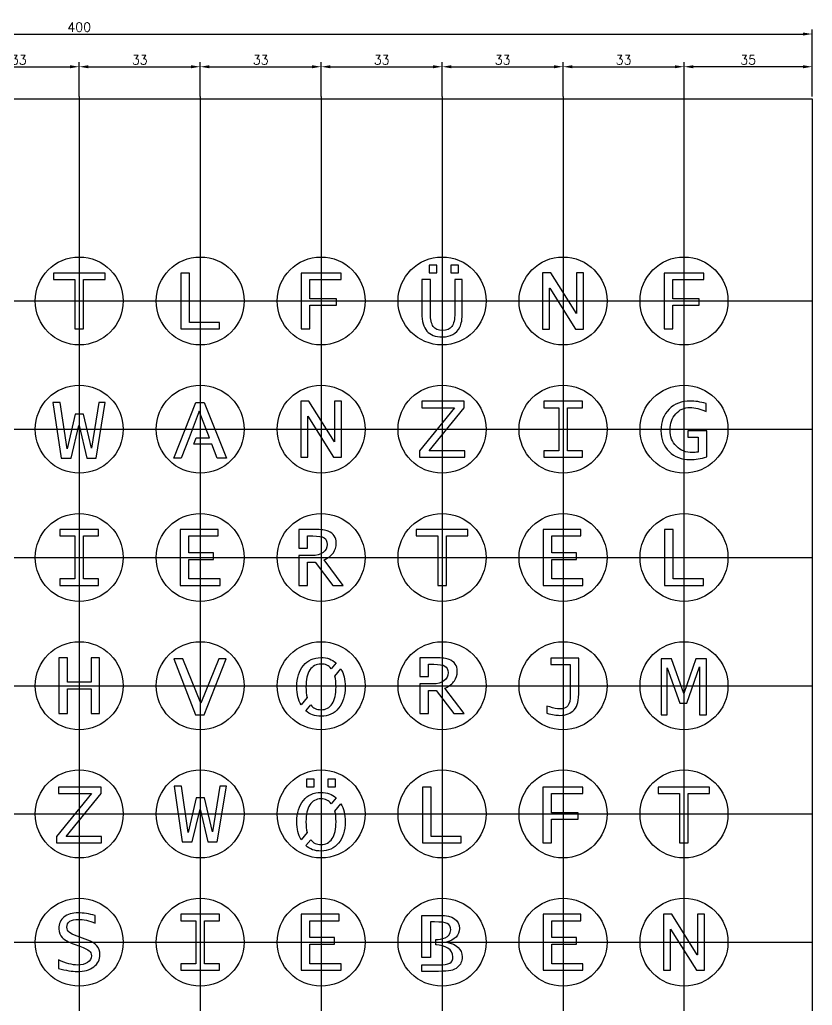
# Model space of a CAD drawing. Header units: millimetres. Extents: x 34 to 4705, y 266 to 817.
# Drawn here: x 914.1 to 1130.3, y 518.7 to 787.7 of the extents above; entities that cross this region are included whole.
import ezdxf

# ---------------------------------------------------------------- set-up
doc = ezdxf.new("R2010")
doc.units = ezdxf.units.MM
doc.layers.get('0').update_dxf_attribs({"lineweight": 25, "true_color": 0xffffff})
doc.layers.get('Defpoints').update_dxf_attribs({"true_color": 0xffffff})
doc.layers.add('Ebene 1', color=7, linetype='Continuous', true_color=0xffffff)
doc.styles.get("Standard").update_dxf_attribs({"font": 'txt_____.ttf'})
doc.dimstyles.get("Standard").update_dxf_attribs({"dimtxt": 2.5, "dimasz": 2.5, "dimexe": 1.25, "dimexo": 0.625, "dimtad": 1, "dimtxsty": 'Standard', "dimcen": 2.5, "dimadec": 0, "dimazin": 0, "dimtfac": 1, "dimtmove": 0, "dimatfit": 3, "dimfxl": 1, "dimarcsym": 0})

# ---------------------------------------------------------------- blocks, each defined once
blk = doc.blocks.new('T')
at = {"layer": 'Ebene 1'}
blk.add_open_spline([(-1.22, -7.91), (-1.22, -7.91), (-1.22, 5.58), (-1.22, 5.58), (-1.22, 5.58), (-1.22, 5.58), (-7.07, 5.58), (-7.07, 5.58), (-7.07, 5.58), (-7.07, 5.58), (-7.07, 7.34), (-7.07, 7.34), (-7.07, 7.34), (-7.07, 7.34), (7, 7.34), (7, 7.34), (7, 7.34), (7, 7.34), (7, 5.58), (7, 5.58), (7, 5.58), (7, 5.58), (1.14, 5.58), (1.14, 5.58), (1.14, 5.58), (1.14, 5.58), (1.14, -7.91), (1.14, -7.91), (1.14, -7.91), (1.14, -7.91), (-1.22, -7.91), (-1.22, -7.91)], degree=3, knots=[0, 0, 0, 0, 0.125, 0.125, 0.125, 0.125, 0.25, 0.25, 0.25, 0.25, 0.375, 0.375, 0.375, 0.375, 0.5, 0.5, 0.5, 0.5, 0.625, 0.625, 0.625, 0.625, 0.75, 0.75, 0.75, 0.75, 0.875, 0.875, 0.875, 0.875, 1, 1, 1, 1], dxfattribs=at)
blk = doc.blocks.new('L')
at = {"layer": 'Ebene 1'}
blk.add_open_spline([(-5.32, -7.91), (-5.32, -7.91), (-5.32, 7.34), (-5.32, 7.34), (-5.32, 7.34), (-5.32, 7.34), (-2.98, 7.34), (-2.98, 7.34), (-2.98, 7.34), (-2.98, 7.34), (-2.98, -6.15), (-2.98, -6.15), (-2.98, -6.15), (-2.98, -6.15), (5.24, -6.15), (5.24, -6.15), (5.24, -6.15), (5.24, -6.15), (5.24, -7.91), (5.24, -7.91), (5.24, -7.91), (5.24, -7.91), (-5.32, -7.91), (-5.32, -7.91)], degree=3, knots=[0, 0, 0, 0, 0.166667, 0.166667, 0.166667, 0.166667, 0.333333, 0.333333, 0.333333, 0.333333, 0.5, 0.5, 0.5, 0.5, 0.666667, 0.666667, 0.666667, 0.666667, 0.833333, 0.833333, 0.833333, 0.833333, 1, 1, 1, 1], dxfattribs=at)
blk = doc.blocks.new('F')
at = {"layer": 'Ebene 1'}
blk.add_open_spline([(-5.47, -7.91), (-5.47, -7.91), (-5.47, 7.34), (-5.47, 7.34), (-5.47, 7.34), (-5.47, 7.34), (5.39, 7.34), (5.39, 7.34), (5.39, 7.34), (5.39, 7.34), (5.39, 5.58), (5.39, 5.58), (5.39, 5.58), (5.39, 5.58), (-3.13, 5.58), (-3.13, 5.58), (-3.13, 5.58), (-3.13, 5.58), (-3.13, 0.33), (-3.13, 0.33), (-3.13, 0.33), (-3.13, 0.33), (4.14, 0.33), (4.14, 0.33), (4.14, 0.33), (4.14, 0.33), (4.14, -1.43), (4.14, -1.43), (4.14, -1.43), (4.14, -1.43), (-3.13, -1.43), (-3.13, -1.43), (-3.13, -1.43), (-3.13, -1.43), (-3.13, -7.91), (-3.13, -7.91), (-3.13, -7.91), (-3.13, -7.91), (-5.47, -7.91), (-5.47, -7.91)], degree=3, knots=[0, 0, 0, 0, 0.1, 0.1, 0.1, 0.1, 0.2, 0.2, 0.2, 0.2, 0.3, 0.3, 0.3, 0.3, 0.4, 0.4, 0.4, 0.4, 0.5, 0.5, 0.5, 0.5, 0.6, 0.6, 0.6, 0.6, 0.7, 0.7, 0.7, 0.7, 0.8, 0.8, 0.8, 0.8, 0.9, 0.9, 0.9, 0.9, 1, 1, 1, 1], dxfattribs=at)
blk = doc.blocks.new('Ü')
at = {"layer": 'Ebene 1'}
for points, knots in [([(-3.54, 7.28), (-3.54, 7.28), (-3.54, 9.34), (-3.54, 9.34), (-3.54, 9.34), (-3.54, 9.34), (-1.48, 9.34), (-1.48, 9.34), (-1.48, 9.34), (-1.48, 9.34), (-1.48, 7.28), (-1.48, 7.28), (-1.48, 7.28), (-1.48, 7.28), (-3.54, 7.28), (-3.54, 7.28)], [0, 0, 0, 0, 0.25, 0.25, 0.25, 0.25, 0.5, 0.5, 0.5, 0.5, 0.75, 0.75, 0.75, 0.75, 1, 1, 1, 1]), ([(2.32, 7.28), (2.32, 7.28), (2.32, 9.34), (2.32, 9.34), (2.32, 9.34), (2.32, 9.34), (4.38, 9.34), (4.38, 9.34), (4.38, 9.34), (4.38, 9.34), (4.38, 7.28), (4.38, 7.28), (4.38, 7.28), (4.38, 7.28), (2.32, 7.28), (2.32, 7.28)], [0, 0, 0, 0, 0.25, 0.25, 0.25, 0.25, 0.5, 0.5, 0.5, 0.5, 0.75, 0.75, 0.75, 0.75, 1, 1, 1, 1]), ([(-5.57, 5.38), (-5.57, 5.38), (-3.23, 5.38), (-3.23, 5.38), (-3.23, 5.38), (-3.23, 5.38), (-3.23, -3.88), (-3.23, -3.88), (-3.23, -3.88), (-3.23, -5.49), (-2.97, -6.66), (-2.46, -7.39), (-2.46, -7.39), (-1.95, -8.11), (-1.12, -8.48), (0.02, -8.48), (0.02, -8.48), (1.22, -8.48), (2.09, -8.11), (2.62, -7.39), (2.62, -7.39), (3.15, -6.66), (3.41, -5.47), (3.41, -3.82), (3.41, -3.82), (3.41, -3.82), (3.41, 5.38), (3.41, 5.38), (3.41, 5.38), (3.41, 5.38), (5.46, 5.38), (5.46, 5.38), (5.46, 5.38), (5.46, 5.38), (5.46, -3.47), (5.46, -3.47), (5.46, -3.47), (5.46, -5.38), (5.23, -6.76), (4.78, -7.59), (4.78, -7.59), (3.82, -9.35), (2.24, -10.24), (0.04, -10.24), (0.04, -10.24), (-1.87, -10.24), (-3.28, -9.71), (-4.2, -8.67), (-4.2, -8.67), (-5.11, -7.62), (-5.57, -6.01), (-5.57, -3.84), (-5.57, -3.84), (-5.57, -3.84), (-5.57, 5.38), (-5.57, 5.38)], [0, 0, 0, 0, 0.071429, 0.071429, 0.071429, 0.071429, 0.142857, 0.142857, 0.142857, 0.142857, 0.214286, 0.214286, 0.214286, 0.214286, 0.285714, 0.285714, 0.285714, 0.285714, 0.357143, 0.357143, 0.357143, 0.357143, 0.428571, 0.428571, 0.428571, 0.428571, 0.5, 0.5, 0.5, 0.5, 0.571429, 0.571429, 0.571429, 0.571429, 0.642857, 0.642857, 0.642857, 0.642857, 0.714286, 0.714286, 0.714286, 0.714286, 0.785714, 0.785714, 0.785714, 0.785714, 0.857143, 0.857143, 0.857143, 0.857143, 0.928571, 0.928571, 0.928571, 0.928571, 1, 1, 1, 1])]:
    blk.add_open_spline(points, degree=3, knots=knots, dxfattribs=at)
blk = doc.blocks.new('N')
at = {"layer": 'Ebene 1'}
blk.add_open_spline([(-5.61, -7.93), (-5.61, -7.93), (-5.61, 7.37), (-5.61, 7.37), (-5.61, 7.37), (-5.61, 7.37), (-3.4, 7.37), (-3.4, 7.37), (-3.4, 7.37), (-3.4, 7.37), (3.59, -3.73), (3.59, -3.73), (3.59, -3.73), (3.59, -3.73), (3.62, -3.73), (3.62, -3.73), (3.62, -3.73), (3.62, -3.73), (3.62, 7.37), (3.62, 7.37), (3.62, 7.37), (3.62, 7.37), (5.53, 7.37), (5.53, 7.37), (5.53, 7.37), (5.53, 7.37), (5.53, -7.93), (5.53, -7.93), (5.53, -7.93), (5.53, -7.93), (3.37, -7.93), (3.37, -7.93), (3.37, -7.93), (3.37, -7.93), (-3.68, 3.24), (-3.68, 3.24), (-3.68, 3.24), (-3.68, 3.24), (-3.71, 3.24), (-3.71, 3.24), (-3.71, 3.24), (-3.71, 3.24), (-3.71, -7.93), (-3.71, -7.93), (-3.71, -7.93), (-3.71, -7.93), (-5.61, -7.93), (-5.61, -7.93)], degree=3, knots=[0, 0, 0, 0, 0.083333, 0.083333, 0.083333, 0.083333, 0.166667, 0.166667, 0.166667, 0.166667, 0.25, 0.25, 0.25, 0.25, 0.333333, 0.333333, 0.333333, 0.333333, 0.416667, 0.416667, 0.416667, 0.416667, 0.5, 0.5, 0.5, 0.5, 0.583333, 0.583333, 0.583333, 0.583333, 0.666667, 0.666667, 0.666667, 0.666667, 0.75, 0.75, 0.75, 0.75, 0.833333, 0.833333, 0.833333, 0.833333, 0.916667, 0.916667, 0.916667, 0.916667, 1, 1, 1, 1], dxfattribs=at)
blk = doc.blocks.new('W')
at = {"layer": 'Ebene 1'}
blk.add_open_spline([(-4.9, -7.92), (-4.9, -7.92), (-7.17, 7.33), (-7.17, 7.33), (-7.17, 7.33), (-7.17, 7.33), (-5.17, 7.33), (-5.17, 7.33), (-5.17, 7.33), (-5.17, 7.33), (-3.32, -5.34), (-3.32, -5.34), (-3.32, -5.34), (-3.32, -5.34), (-3.28, -5.34), (-3.28, -5.34), (-3.28, -5.34), (-3.28, -5.34), (-1.08, 4.11), (-1.08, 4.11), (-1.08, 4.11), (-1.08, 4.11), (1.17, 4.11), (1.17, 4.11), (1.17, 4.11), (1.17, 4.11), (3.34, -5.2), (3.34, -5.2), (3.34, -5.2), (3.34, -5.2), (3.37, -5.2), (3.37, -5.2), (3.37, -5.2), (3.37, -5.2), (5.32, 7.33), (5.32, 7.33), (5.32, 7.33), (5.32, 7.33), (7.11, 7.33), (7.11, 7.33), (7.11, 7.33), (7.11, 7.33), (4.6, -7.92), (4.6, -7.92), (4.6, -7.92), (4.6, -7.92), (2.05, -7.92), (2.05, -7.92), (2.05, -7.92), (2.05, -7.92), (-0.05, 1.03), (-0.05, 1.03), (-0.05, 1.03), (-0.05, 1.03), (-0.07, 1.03), (-0.07, 1.03), (-0.07, 1.03), (-0.07, 1.03), (-2.19, -7.92), (-2.19, -7.92), (-2.19, -7.92), (-2.19, -7.92), (-4.9, -7.92), (-4.9, -7.92)], degree=3, knots=[0, 0, 0, 0, 0.0625, 0.0625, 0.0625, 0.0625, 0.125, 0.125, 0.125, 0.125, 0.1875, 0.1875, 0.1875, 0.1875, 0.25, 0.25, 0.25, 0.25, 0.3125, 0.3125, 0.3125, 0.3125, 0.375, 0.375, 0.375, 0.375, 0.4375, 0.4375, 0.4375, 0.4375, 0.5, 0.5, 0.5, 0.5, 0.5625, 0.5625, 0.5625, 0.5625, 0.625, 0.625, 0.625, 0.625, 0.6875, 0.6875, 0.6875, 0.6875, 0.75, 0.75, 0.75, 0.75, 0.8125, 0.8125, 0.8125, 0.8125, 0.875, 0.875, 0.875, 0.875, 0.9375, 0.9375, 0.9375, 0.9375, 1, 1, 1, 1], dxfattribs=at)
blk = doc.blocks.new('A')
at = {"layer": 'Ebene 1'}
blk.add_open_spline([(-1.07, -2.34), (-1.07, -2.34), (-1.74, -4.11), (-1.74, -4.11), (-1.74, -4.11), (-1.74, -4.11), (0.4, -4.11), (0.4, -4.11), (0.4, -4.11), (0.4, -4.11), (3.22, -4.11), (3.22, -4.11), (3.22, -4.11), (3.22, -4.11), (4.66, -7.92), (4.66, -7.92), (4.66, -7.92), (4.66, -7.92), (7.14, -7.92), (7.14, -7.92), (7.14, -7.92), (7.14, -7.92), (1.13, 7.33), (1.13, 7.33), (1.13, 7.33), (1.13, 7.33), (-1.21, 7.33), (-1.21, 7.33), (-1.21, 7.33), (-1.21, 7.33), (-7.23, -7.92), (-7.23, -7.92), (-7.23, -7.92), (-7.23, -7.92), (-5.2, -7.92), (-5.2, -7.92), (-5.2, -7.92), (-5.2, -7.92), (-3.04, -2.34), (-3.04, -2.34), (-3.04, -2.34), (-3.04, -2.34), (-0.27, 4.94), (-0.27, 4.94), (-0.27, 4.94), (-0.27, 4.94), (2.52, -2.34), (2.52, -2.34), (2.52, -2.34), (2.52, -2.34), (0.39, -2.34), (0.39, -2.34), (0.39, -2.34), (0.39, -2.34), (-1.07, -2.34), (-1.07, -2.34)], degree=3, knots=[0, 0, 0, 0, 0.071429, 0.071429, 0.071429, 0.071429, 0.142857, 0.142857, 0.142857, 0.142857, 0.214286, 0.214286, 0.214286, 0.214286, 0.285714, 0.285714, 0.285714, 0.285714, 0.357143, 0.357143, 0.357143, 0.357143, 0.428571, 0.428571, 0.428571, 0.428571, 0.5, 0.5, 0.5, 0.5, 0.571429, 0.571429, 0.571429, 0.571429, 0.642857, 0.642857, 0.642857, 0.642857, 0.714286, 0.714286, 0.714286, 0.714286, 0.785714, 0.785714, 0.785714, 0.785714, 0.857143, 0.857143, 0.857143, 0.857143, 0.928571, 0.928571, 0.928571, 0.928571, 1, 1, 1, 1], dxfattribs=at)
blk = doc.blocks.new('E')
at = {"layer": 'Ebene 1'}
blk.add_open_spline([(-5.47, -7.91), (-5.47, -7.91), (-5.47, 7.34), (-5.47, 7.34), (-5.47, 7.34), (-5.47, 7.34), (4.84, 7.34), (4.84, 7.34), (4.84, 7.34), (4.84, 7.34), (4.84, 5.58), (4.84, 5.58), (4.84, 5.58), (4.84, 5.58), (-3.13, 5.58), (-3.13, 5.58), (-3.13, 5.58), (-3.13, 5.58), (-3.13, 0.96), (-3.13, 0.96), (-3.13, 0.96), (-3.13, 0.96), (3.63, 0.96), (3.63, 0.96), (3.63, 0.96), (3.63, 0.96), (3.63, -0.8), (3.63, -0.8), (3.63, -0.8), (3.63, -0.8), (-3.13, -0.8), (-3.13, -0.8), (-3.13, -0.8), (-3.13, -0.8), (-3.13, -6.15), (-3.13, -6.15), (-3.13, -6.15), (-3.13, -6.15), (5.39, -6.15), (5.39, -6.15), (5.39, -6.15), (5.39, -6.15), (5.39, -7.91), (5.39, -7.91), (5.39, -7.91), (5.39, -7.91), (-5.47, -7.91), (-5.47, -7.91)], degree=3, knots=[0, 0, 0, 0, 0.083333, 0.083333, 0.083333, 0.083333, 0.166667, 0.166667, 0.166667, 0.166667, 0.25, 0.25, 0.25, 0.25, 0.333333, 0.333333, 0.333333, 0.333333, 0.416667, 0.416667, 0.416667, 0.416667, 0.5, 0.5, 0.5, 0.5, 0.583333, 0.583333, 0.583333, 0.583333, 0.666667, 0.666667, 0.666667, 0.666667, 0.75, 0.75, 0.75, 0.75, 0.833333, 0.833333, 0.833333, 0.833333, 0.916667, 0.916667, 0.916667, 0.916667, 1, 1, 1, 1], dxfattribs=at)
blk = doc.blocks.new('R')
at = {"layer": 'Ebene 1'}
blk.add_open_spline([(-3.75, 5.56), (-3.75, 5.56), (-3.75, 2.21), (-3.75, 2.21), (-3.75, 2.21), (-3.75, 2.21), (-6.09, 2.21), (-6.09, 2.21), (-6.09, 2.21), (-6.09, 2.21), (-6.1, 7.32), (-6.1, 7.32), (-6.1, 7.32), (-6.1, 7.32), (-1.83, 7.32), (-1.83, 7.32), (-1.83, 7.32), (-0.05, 7.32), (1.18, 7.18), (1.87, 6.88), (1.87, 6.88), (3.34, 6.27), (4.08, 5.19), (4.08, 3.65), (4.08, 3.65), (4.08, 2.59), (3.82, 1.7), (3.31, 0.99), (3.31, 0.99), (2.8, 0.28), (1.95, -0.38), (0.75, -0.99), (0.75, -0.99), (0.75, -0.99), (6.01, -7.93), (6.01, -7.93), (6.01, -7.93), (6.01, -7.93), (3.17, -7.93), (3.17, -7.93), (3.17, -7.93), (3.17, -7.93), (-1.64, -1.58), (-1.64, -1.58), (-1.64, -1.58), (-1.64, -1.58), (-3.75, -1.58), (-3.75, -1.58), (-3.75, -1.58), (-3.75, -1.58), (-3.75, -7.93), (-3.75, -7.93), (-3.75, -7.93), (-3.75, -7.93), (-6.1, -7.93), (-6.1, -7.93), (-6.1, -7.93), (-6.1, -7.93), (-6.1, 0.21), (-6.1, 0.21), (-6.1, 0.21), (-6.1, 0.21), (-2.52, 0.19), (-2.52, 0.19), (-2.52, 0.19), (-1.26, 0.18), (-0.26, 0.47), (0.48, 1.02), (0.48, 1.02), (1.21, 1.58), (1.58, 2.32), (1.58, 3.27), (1.58, 3.27), (1.58, 4.14), (1.31, 4.75), (0.75, 5.07), (0.75, 5.07), (0.2, 5.4), (-0.83, 5.56), (-2.31, 5.56), (-2.31, 5.56), (-2.31, 5.56), (-3.75, 5.56), (-3.75, 5.56)], degree=3, knots=[0, 0, 0, 0, 0.047619, 0.047619, 0.047619, 0.047619, 0.095238, 0.095238, 0.095238, 0.095238, 0.142857, 0.142857, 0.142857, 0.142857, 0.190476, 0.190476, 0.190476, 0.190476, 0.238095, 0.238095, 0.238095, 0.238095, 0.285714, 0.285714, 0.285714, 0.285714, 0.333333, 0.333333, 0.333333, 0.333333, 0.380952, 0.380952, 0.380952, 0.380952, 0.428571, 0.428571, 0.428571, 0.428571, 0.47619, 0.47619, 0.47619, 0.47619, 0.52381, 0.52381, 0.52381, 0.52381, 0.571429, 0.571429, 0.571429, 0.571429, 0.619048, 0.619048, 0.619048, 0.619048, 0.666667, 0.666667, 0.666667, 0.666667, 0.714286, 0.714286, 0.714286, 0.714286, 0.761905, 0.761905, 0.761905, 0.761905, 0.809524, 0.809524, 0.809524, 0.809524, 0.857143, 0.857143, 0.857143, 0.857143, 0.904762, 0.904762, 0.904762, 0.904762, 0.952381, 0.952381, 0.952381, 0.952381, 1, 1, 1, 1], dxfattribs=at)
blk = doc.blocks.new('H')
at = {"layer": 'Ebene 1'}
blk.add_open_spline([(-5.61, -7.92), (-5.61, -7.92), (-5.61, 7.33), (-5.61, 7.33), (-5.61, 7.33), (-5.61, 7.33), (-3.27, 7.33), (-3.27, 7.33), (-3.27, 7.33), (-3.27, 7.33), (-3.27, 0.67), (-3.27, 0.67), (-3.27, 0.67), (-3.27, 0.67), (3.18, 0.67), (3.18, 0.67), (3.18, 0.67), (3.18, 0.67), (3.18, 7.33), (3.18, 7.33), (3.18, 7.33), (3.18, 7.33), (5.53, 7.33), (5.53, 7.33), (5.53, 7.33), (5.53, 7.33), (5.53, -7.92), (5.53, -7.92), (5.53, -7.92), (5.53, -7.92), (3.18, -7.92), (3.18, -7.92), (3.18, -7.92), (3.18, -7.92), (3.18, -1.1), (3.18, -1.1), (3.18, -1.1), (3.18, -1.1), (-3.27, -1.1), (-3.27, -1.1), (-3.27, -1.1), (-3.27, -1.1), (-3.27, -7.92), (-3.27, -7.92), (-3.27, -7.92), (-3.27, -7.92), (-5.61, -7.92), (-5.61, -7.92)], degree=3, knots=[0, 0, 0, 0, 0.083333, 0.083333, 0.083333, 0.083333, 0.166667, 0.166667, 0.166667, 0.166667, 0.25, 0.25, 0.25, 0.25, 0.333333, 0.333333, 0.333333, 0.333333, 0.416667, 0.416667, 0.416667, 0.416667, 0.5, 0.5, 0.5, 0.5, 0.583333, 0.583333, 0.583333, 0.583333, 0.666667, 0.666667, 0.666667, 0.666667, 0.75, 0.75, 0.75, 0.75, 0.833333, 0.833333, 0.833333, 0.833333, 0.916667, 0.916667, 0.916667, 0.916667, 1, 1, 1, 1], dxfattribs=at)
blk = doc.blocks.new('Z')
at = {"layer": 'Ebene 1'}
blk.add_open_spline([(-6.2, -7.92), (-6.2, -7.92), (-6.2, -6.16), (-6.2, -6.16), (-6.2, -6.16), (-6.2, -6.16), (3.37, 5.57), (3.37, 5.57), (3.37, 5.57), (3.37, 5.57), (-5.61, 5.57), (-5.61, 5.57), (-5.61, 5.57), (-5.61, 5.57), (-5.61, 7.33), (-5.61, 7.33), (-5.61, 7.33), (-5.61, 7.33), (6.02, 7.33), (6.02, 7.33), (6.02, 7.33), (6.02, 7.33), (6.02, 5.57), (6.02, 5.57), (6.02, 5.57), (6.02, 5.57), (-3.54, -6.16), (-3.54, -6.16), (-3.54, -6.16), (-3.54, -6.16), (6.12, -6.16), (6.12, -6.16), (6.12, -6.16), (6.12, -6.16), (6.12, -7.92), (6.12, -7.92), (6.12, -7.92), (6.12, -7.92), (-6.2, -7.92), (-6.2, -7.92)], degree=3, knots=[0, 0, 0, 0, 0.1, 0.1, 0.1, 0.1, 0.2, 0.2, 0.2, 0.2, 0.3, 0.3, 0.3, 0.3, 0.4, 0.4, 0.4, 0.4, 0.5, 0.5, 0.5, 0.5, 0.6, 0.6, 0.6, 0.6, 0.7, 0.7, 0.7, 0.7, 0.8, 0.8, 0.8, 0.8, 0.9, 0.9, 0.9, 0.9, 1, 1, 1, 1], dxfattribs=at)
blk = doc.blocks.new('S')
at = {"layer": 'Ebene 1'}
blk.add_open_spline([(4.35, 6.98), (4.35, 6.98), (4.35, 4.95), (4.35, 4.95), (4.35, 4.95), (2.63, 5.62), (1.1, 5.95), (-0.24, 5.95), (-0.24, 5.95), (-2.35, 5.95), (-3.41, 5.24), (-3.41, 3.81), (-3.41, 3.81), (-3.41, 3.23), (-3.21, 2.77), (-2.82, 2.42), (-2.82, 2.42), (-2.42, 2.06), (-1.69, 1.7), (-0.62, 1.33), (-0.62, 1.33), (-0.62, 1.33), (0.88, 0.81), (0.88, 0.81), (0.88, 0.81), (0.88, 0.81), (2.3, 0.31), (2.3, 0.31), (2.3, 0.31), (4.52, -0.46), (5.62, -1.77), (5.62, -3.63), (5.62, -3.63), (5.62, -5.04), (5.06, -6.17), (3.93, -7.01), (3.93, -7.01), (2.8, -7.86), (1.29, -8.28), (-0.6, -8.28), (-0.6, -8.28), (-1.92, -8.28), (-3.62, -8), (-5.7, -7.43), (-5.7, -7.43), (-5.7, -7.43), (-5.7, -5.11), (-5.7, -5.11), (-5.7, -5.11), (-3.63, -6.05), (-1.9, -6.52), (-0.54, -6.52), (-0.54, -6.52), (0.62, -6.52), (1.55, -6.29), (2.24, -5.84), (2.24, -5.84), (2.93, -5.38), (3.27, -4.77), (3.27, -4), (3.27, -4), (3.27, -3.41), (3.07, -2.95), (2.66, -2.61), (2.66, -2.61), (2.25, -2.27), (1.41, -1.86), (0.13, -1.39), (0.13, -1.39), (0.13, -1.39), (-1.44, -0.83), (-1.44, -0.83), (-1.44, -0.83), (-3, -0.25), (-4.08, 0.35), (-4.69, 0.96), (-4.69, 0.96), (-5.29, 1.57), (-5.6, 2.38), (-5.6, 3.39), (-5.6, 3.39), (-5.6, 4.77), (-5.13, 5.83), (-4.2, 6.58), (-4.2, 6.58), (-3.27, 7.33), (-1.96, 7.71), (-0.27, 7.71), (-0.27, 7.71), (1.1, 7.71), (2.64, 7.47), (4.35, 6.98)], degree=3, knots=[0, 0, 0, 0, 0.043478, 0.043478, 0.043478, 0.043478, 0.086957, 0.086957, 0.086957, 0.086957, 0.130435, 0.130435, 0.130435, 0.130435, 0.173913, 0.173913, 0.173913, 0.173913, 0.217391, 0.217391, 0.217391, 0.217391, 0.26087, 0.26087, 0.26087, 0.26087, 0.304348, 0.304348, 0.304348, 0.304348, 0.347826, 0.347826, 0.347826, 0.347826, 0.391304, 0.391304, 0.391304, 0.391304, 0.434783, 0.434783, 0.434783, 0.434783, 0.478261, 0.478261, 0.478261, 0.478261, 0.521739, 0.521739, 0.521739, 0.521739, 0.565217, 0.565217, 0.565217, 0.565217, 0.608696, 0.608696, 0.608696, 0.608696, 0.652174, 0.652174, 0.652174, 0.652174, 0.695652, 0.695652, 0.695652, 0.695652, 0.73913, 0.73913, 0.73913, 0.73913, 0.782609, 0.782609, 0.782609, 0.782609, 0.826087, 0.826087, 0.826087, 0.826087, 0.869565, 0.869565, 0.869565, 0.869565, 0.913043, 0.913043, 0.913043, 0.913043, 0.956522, 0.956522, 0.956522, 0.956522, 1, 1, 1, 1], dxfattribs=at)
blk = doc.blocks.new('*D63')
at = {"color": 0, "lineweight": -2, "transparency": 16777216}
for p, q in [((897.33, 766.71), (897.33, 776.1)), ((899.83, 774.85), (927.83, 774.85)), ((930.33, 766.71), (930.33, 776.1))]:
    blk.add_line(p, q, dxfattribs=at)
at = {"color": 0, "transparency": 16777216}
for points in [[(899.83, 775.26), (899.83, 774.43), (897.33, 774.85)], [(927.83, 775.26), (927.83, 774.43), (930.33, 774.85)]]:
    blk.add_solid(points, dxfattribs=at)
at = {"layer": 'Defpoints', "color": 0, "transparency": 16777216}
for p in [(930.33, 774.85), (897.33, 766.08), (930.33, 766.08)]:
    blk.add_point(p, dxfattribs=at)
at = {"color": 0, "transparency": 16777216, "insert": (913.83, 775.47), "char_height": 2.5, "attachment_point": 8}
blk.add_mtext('33', dxfattribs=at)
blk = doc.blocks.new('*D64')
at = {"color": 0, "lineweight": -2, "transparency": 16777216}
for p, q in [((930.33, 766.71), (930.33, 776.1)), ((932.83, 774.85), (960.83, 774.85)), ((963.33, 766.71), (963.33, 776.1))]:
    blk.add_line(p, q, dxfattribs=at)
at = {"color": 0, "transparency": 16777216}
for points in [[(932.83, 775.26), (932.83, 774.43), (930.33, 774.85)], [(960.83, 775.26), (960.83, 774.43), (963.33, 774.85)]]:
    blk.add_solid(points, dxfattribs=at)
at = {"layer": 'Defpoints', "color": 0, "transparency": 16777216}
for p in [(963.33, 774.85), (930.33, 766.08), (963.33, 766.08)]:
    blk.add_point(p, dxfattribs=at)
at = {"color": 0, "transparency": 16777216, "insert": (946.83, 775.47), "char_height": 2.5, "attachment_point": 8}
blk.add_mtext('33', dxfattribs=at)
blk = doc.blocks.new('*D65')
at = {"color": 0, "lineweight": -2, "transparency": 16777216}
for p, q in [((963.33, 766.71), (963.33, 776.1)), ((965.83, 774.85), (993.83, 774.85)), ((996.33, 766.71), (996.33, 776.1))]:
    blk.add_line(p, q, dxfattribs=at)
at = {"color": 0, "transparency": 16777216}
for points in [[(965.83, 775.26), (965.83, 774.43), (963.33, 774.85)], [(993.83, 775.26), (993.83, 774.43), (996.33, 774.85)]]:
    blk.add_solid(points, dxfattribs=at)
at = {"layer": 'Defpoints', "color": 0, "transparency": 16777216}
for p in [(996.33, 774.85), (963.33, 766.08), (996.33, 766.08)]:
    blk.add_point(p, dxfattribs=at)
at = {"color": 0, "transparency": 16777216, "insert": (979.83, 775.47), "char_height": 2.5, "attachment_point": 8}
blk.add_mtext('33', dxfattribs=at)
blk = doc.blocks.new('*D66')
at = {"color": 0, "lineweight": -2, "transparency": 16777216}
for p, q in [((996.33, 766.71), (996.33, 776.1)), ((998.83, 774.85), (1026.83, 774.85)), ((1029.33, 766.71), (1029.33, 776.1))]:
    blk.add_line(p, q, dxfattribs=at)
at = {"color": 0, "transparency": 16777216}
for points in [[(998.83, 775.26), (998.83, 774.43), (996.33, 774.85)], [(1026.83, 775.26), (1026.83, 774.43), (1029.33, 774.85)]]:
    blk.add_solid(points, dxfattribs=at)
at = {"layer": 'Defpoints', "color": 0, "transparency": 16777216}
for p in [(1029.33, 774.85), (996.33, 766.08), (1029.33, 766.08)]:
    blk.add_point(p, dxfattribs=at)
at = {"color": 0, "transparency": 16777216, "insert": (1012.83, 775.47), "char_height": 2.5, "attachment_point": 8}
blk.add_mtext('33', dxfattribs=at)
blk = doc.blocks.new('*D67')
at = {"color": 0, "lineweight": -2, "transparency": 16777216}
for p, q in [((1029.33, 766.71), (1029.33, 776.1)), ((1031.83, 774.85), (1059.83, 774.85)), ((1062.33, 766.71), (1062.33, 776.1))]:
    blk.add_line(p, q, dxfattribs=at)
at = {"color": 0, "transparency": 16777216}
for points in [[(1031.83, 775.26), (1031.83, 774.43), (1029.33, 774.85)], [(1059.83, 775.26), (1059.83, 774.43), (1062.33, 774.85)]]:
    blk.add_solid(points, dxfattribs=at)
at = {"layer": 'Defpoints', "color": 0, "transparency": 16777216}
for p in [(1062.33, 774.85), (1029.33, 766.08), (1062.33, 766.08)]:
    blk.add_point(p, dxfattribs=at)
at = {"color": 0, "transparency": 16777216, "insert": (1045.83, 775.47), "char_height": 2.5, "attachment_point": 8}
blk.add_mtext('33', dxfattribs=at)
blk = doc.blocks.new('*D68')
at = {"color": 0, "lineweight": -2, "transparency": 16777216}
for p, q in [((1062.33, 766.71), (1062.33, 776.1)), ((1064.83, 774.85), (1092.83, 774.85)), ((1095.33, 766.71), (1095.33, 776.1))]:
    blk.add_line(p, q, dxfattribs=at)
at = {"color": 0, "transparency": 16777216}
for points in [[(1064.83, 775.26), (1064.83, 774.43), (1062.33, 774.85)], [(1092.83, 775.26), (1092.83, 774.43), (1095.33, 774.85)]]:
    blk.add_solid(points, dxfattribs=at)
at = {"layer": 'Defpoints', "color": 0, "transparency": 16777216}
for p in [(1095.33, 774.85), (1062.33, 766.08), (1095.33, 766.08)]:
    blk.add_point(p, dxfattribs=at)
at = {"color": 0, "transparency": 16777216, "insert": (1078.83, 775.47), "char_height": 2.5, "attachment_point": 8}
blk.add_mtext('33', dxfattribs=at)
blk = doc.blocks.new('I')
at = {"layer": 'Ebene 1'}
blk.add_open_spline([(-5.32, -7.91), (-5.32, -7.91), (-5.32, -6.15), (-5.32, -6.15), (-5.32, -6.15), (-5.32, -6.15), (-1.22, -6.15), (-1.22, -6.15), (-1.22, -6.15), (-1.22, -6.15), (-1.22, 5.58), (-1.22, 5.58), (-1.22, 5.58), (-1.22, 5.58), (-5.32, 5.58), (-5.32, 5.58), (-5.32, 5.58), (-5.32, 5.58), (-5.32, 7.34), (-5.32, 7.34), (-5.32, 7.34), (-5.32, 7.34), (5.24, 7.34), (5.24, 7.34), (5.24, 7.34), (5.24, 7.34), (5.24, 5.58), (5.24, 5.58), (5.24, 5.58), (5.24, 5.58), (1.14, 5.58), (1.14, 5.58), (1.14, 5.58), (1.14, 5.58), (1.14, -6.15), (1.14, -6.15), (1.14, -6.15), (1.14, -6.15), (5.24, -6.15), (5.24, -6.15), (5.24, -6.15), (5.24, -6.15), (5.24, -7.91), (5.24, -7.91), (5.24, -7.91), (5.24, -7.91), (-5.32, -7.91), (-5.32, -7.91)], degree=3, knots=[0, 0, 0, 0, 0.083333, 0.083333, 0.083333, 0.083333, 0.166667, 0.166667, 0.166667, 0.166667, 0.25, 0.25, 0.25, 0.25, 0.333333, 0.333333, 0.333333, 0.333333, 0.416667, 0.416667, 0.416667, 0.416667, 0.5, 0.5, 0.5, 0.5, 0.583333, 0.583333, 0.583333, 0.583333, 0.666667, 0.666667, 0.666667, 0.666667, 0.75, 0.75, 0.75, 0.75, 0.833333, 0.833333, 0.833333, 0.833333, 0.916667, 0.916667, 0.916667, 0.916667, 1, 1, 1, 1], dxfattribs=at)
blk = doc.blocks.new('G')
at = {"layer": 'Ebene 1'}
blk.add_open_spline([(6.02, 7.01), (6.02, 7.01), (6.02, 4.86), (6.02, 4.86), (6.02, 4.86), (4.45, 5.58), (2.99, 5.94), (1.62, 5.94), (1.62, 5.94), (0.04, 5.94), (-1.25, 5.36), (-2.27, 4.2), (-2.27, 4.2), (-3.29, 3.05), (-3.8, 1.57), (-3.8, -0.21), (-3.8, -0.21), (-3.8, -2.02), (-3.22, -3.49), (-2.07, -4.64), (-2.07, -4.64), (-0.92, -5.8), (0.54, -6.37), (2.32, -6.37), (2.32, -6.37), (2.73, -6.37), (3.25, -6.32), (3.87, -6.23), (3.87, -6.23), (3.87, -6.23), (3.87, -2.2), (3.87, -2.2), (3.87, -2.2), (3.87, -2.2), (1.01, -2.2), (1.01, -2.2), (1.01, -2.2), (1.01, -2.2), (1.01, -0.44), (1.01, -0.44), (1.01, -0.44), (1.01, -0.44), (6.21, -0.44), (6.21, -0.44), (6.21, -0.44), (6.21, -0.44), (6.21, -7.53), (6.21, -7.53), (6.21, -7.53), (4.62, -8.03), (3.11, -8.29), (1.68, -8.29), (1.68, -8.29), (-0.68, -8.29), (-2.6, -7.55), (-4.08, -6.09), (-4.08, -6.09), (-5.55, -4.62), (-6.29, -2.72), (-6.29, -0.37), (-6.29, -0.37), (-6.29, 2.03), (-5.55, 3.98), (-4.08, 5.46), (-4.08, 5.46), (-2.61, 6.95), (-0.68, 7.7), (1.7, 7.7), (1.7, 7.7), (3.04, 7.7), (4.48, 7.47), (6.02, 7.01)], degree=3, knots=[0, 0, 0, 0, 0.055556, 0.055556, 0.055556, 0.055556, 0.111111, 0.111111, 0.111111, 0.111111, 0.166667, 0.166667, 0.166667, 0.166667, 0.222222, 0.222222, 0.222222, 0.222222, 0.277778, 0.277778, 0.277778, 0.277778, 0.333333, 0.333333, 0.333333, 0.333333, 0.388889, 0.388889, 0.388889, 0.388889, 0.444444, 0.444444, 0.444444, 0.444444, 0.5, 0.5, 0.5, 0.5, 0.555556, 0.555556, 0.555556, 0.555556, 0.611111, 0.611111, 0.611111, 0.611111, 0.666667, 0.666667, 0.666667, 0.666667, 0.722222, 0.722222, 0.722222, 0.722222, 0.777778, 0.777778, 0.777778, 0.777778, 0.833333, 0.833333, 0.833333, 0.833333, 0.888889, 0.888889, 0.888889, 0.888889, 0.944444, 0.944444, 0.944444, 0.944444, 1, 1, 1, 1], dxfattribs=at)
blk = doc.blocks.new('J')
at = {"layer": 'Ebene 1'}
blk.add_open_spline([(-4.4, -7.52), (-4.4, -7.52), (-4.4, -5.54), (-4.4, -5.54), (-4.4, -5.54), (-4.4, -5.54), (-3.62, -5.8), (-3.62, -5.8), (-3.62, -5.8), (-2.53, -6.15), (-1.67, -6.33), (-1.04, -6.33), (-1.04, -6.33), (0.08, -6.33), (0.86, -6.04), (1.31, -5.46), (1.31, -5.46), (1.76, -4.89), (1.98, -3.87), (1.98, -2.4), (1.98, -2.4), (1.98, -2.4), (1.98, 5.77), (1.98, 5.77), (1.98, 5.77), (1.98, 5.77), (-3.3, 5.77), (-3.3, 5.77), (-3.3, 5.77), (-3.3, 5.77), (-3.3, 7.53), (-3.3, 7.53), (-3.3, 7.53), (-3.3, 7.53), (4.32, 7.53), (4.32, 7.53), (4.32, 7.53), (4.32, 7.53), (4.32, -1.15), (4.32, -1.15), (4.32, -1.15), (4.32, -2.7), (4.23, -3.85), (4.05, -4.6), (4.05, -4.6), (3.87, -5.35), (3.52, -6.01), (3, -6.58), (3, -6.58), (2.1, -7.59), (0.81, -8.09), (-0.87, -8.09), (-0.87, -8.09), (-1.78, -8.09), (-2.96, -7.9), (-4.4, -7.52)], degree=3, knots=[0, 0, 0, 0, 0.071429, 0.071429, 0.071429, 0.071429, 0.142857, 0.142857, 0.142857, 0.142857, 0.214286, 0.214286, 0.214286, 0.214286, 0.285714, 0.285714, 0.285714, 0.285714, 0.357143, 0.357143, 0.357143, 0.357143, 0.428571, 0.428571, 0.428571, 0.428571, 0.5, 0.5, 0.5, 0.5, 0.571429, 0.571429, 0.571429, 0.571429, 0.642857, 0.642857, 0.642857, 0.642857, 0.714286, 0.714286, 0.714286, 0.714286, 0.785714, 0.785714, 0.785714, 0.785714, 0.857143, 0.857143, 0.857143, 0.857143, 0.928571, 0.928571, 0.928571, 0.928571, 1, 1, 1, 1], dxfattribs=at)
blk = doc.blocks.new('M')
at = {"layer": 'Ebene 1'}
blk.add_open_spline([(-6.25, -7.94), (-6.25, -7.94), (-6.25, 7.31), (-6.25, 7.31), (-6.25, 7.31), (-6.25, 7.31), (-3.44, 7.31), (-3.44, 7.31), (-3.44, 7.31), (-3.44, 7.31), (-0.09, -2.08), (-0.09, -2.08), (-0.09, -2.08), (-0.09, -2.08), (-0.06, -2.08), (-0.06, -2.08), (-0.06, -2.08), (-0.06, -2.08), (3.23, 7.31), (3.23, 7.31), (3.23, 7.31), (3.23, 7.31), (6.17, 7.31), (6.17, 7.31), (6.17, 7.31), (6.17, 7.31), (6.17, -7.94), (6.17, -7.94), (6.17, -7.94), (6.17, -7.94), (4.26, -7.94), (4.26, -7.94), (4.26, -7.94), (4.26, -7.94), (4.26, 5.15), (4.26, 5.15), (4.26, 5.15), (4.26, 5.15), (4.23, 5.15), (4.23, 5.15), (4.23, 5.15), (4.23, 5.15), (0.8, -4.72), (0.8, -4.72), (0.8, -4.72), (0.8, -4.72), (-1.18, -4.72), (-1.18, -4.72), (-1.18, -4.72), (-1.18, -4.72), (-4.6, 4.87), (-4.6, 4.87), (-4.6, 4.87), (-4.6, 4.87), (-4.62, 4.87), (-4.62, 4.87), (-4.62, 4.87), (-4.62, 4.87), (-4.62, -7.94), (-4.62, -7.94), (-4.62, -7.94), (-4.62, -7.94), (-6.25, -7.94), (-6.25, -7.94)], degree=3, knots=[0, 0, 0, 0, 0.0625, 0.0625, 0.0625, 0.0625, 0.125, 0.125, 0.125, 0.125, 0.1875, 0.1875, 0.1875, 0.1875, 0.25, 0.25, 0.25, 0.25, 0.3125, 0.3125, 0.3125, 0.3125, 0.375, 0.375, 0.375, 0.375, 0.4375, 0.4375, 0.4375, 0.4375, 0.5, 0.5, 0.5, 0.5, 0.5625, 0.5625, 0.5625, 0.5625, 0.625, 0.625, 0.625, 0.625, 0.6875, 0.6875, 0.6875, 0.6875, 0.75, 0.75, 0.75, 0.75, 0.8125, 0.8125, 0.8125, 0.8125, 0.875, 0.875, 0.875, 0.875, 0.9375, 0.9375, 0.9375, 0.9375, 1, 1, 1, 1], dxfattribs=at)
blk = doc.blocks.new('V')
at = {"layer": 'Ebene 1'}
blk.add_open_spline([(-1.28, -7.93), (-1.28, -7.93), (-7.2, 7.32), (-7.2, 7.32), (-7.2, 7.32), (-7.2, 7.32), (-4.73, 7.32), (-4.73, 7.32), (-4.73, 7.32), (-4.73, 7.32), (0.15, -4.8), (0.15, -4.8), (0.15, -4.8), (0.15, -4.8), (5.12, 7.32), (5.12, 7.32), (5.12, 7.32), (5.12, 7.32), (7.12, 7.32), (7.12, 7.32), (7.12, 7.32), (7.12, 7.32), (1.07, -7.93), (1.07, -7.93), (1.07, -7.93), (1.07, -7.93), (-1.28, -7.93), (-1.28, -7.93)], degree=3, knots=[0, 0, 0, 0, 0.142857, 0.142857, 0.142857, 0.142857, 0.285714, 0.285714, 0.285714, 0.285714, 0.428571, 0.428571, 0.428571, 0.428571, 0.571429, 0.571429, 0.571429, 0.571429, 0.714286, 0.714286, 0.714286, 0.714286, 0.857143, 0.857143, 0.857143, 0.857143, 1, 1, 1, 1], dxfattribs=at)
blk = doc.blocks.new('O')
at = {"layer": 'Ebene 1'}
for points in [[(-5.48, -5.23), (-5.48, -5.23), (-3.81, -3.24), (-3.81, -3.24), (-3.81, -3.24), (-4.03, -2.41), (-4.14, -1.43), (-4.14, -0.31), (-4.14, -0.31), (-4.14, 1.68), (-3.79, 3.22), (-3.08, 4.3), (-3.08, 4.3), (-2.37, 5.38), (-1.35, 5.92), (-0.04, 5.92), (-0.04, 5.92), (1.15, 5.92), (2.06, 5.52), (2.76, 4.63), (2.76, 4.63), (2.76, 4.63), (4.09, 6.21), (4.09, 6.21), (4.09, 6.21), (2.99, 7.2), (1.63, 7.68), (-0.04, 7.68), (-0.04, 7.68), (-2.05, 7.68), (-3.66, 6.96), (-4.85, 5.51), (-4.85, 5.51), (-6.04, 4.07), (-6.64, 2.13), (-6.64, -0.31), (-6.64, -0.31), (-6.64, -2.27), (-6.25, -3.92), (-5.48, -5.23)], [(-2.84, -5.25), (-2.84, -5.25), (-4.2, -6.82), (-4.2, -6.82), (-4.2, -6.82), (-3.09, -7.81), (-1.71, -8.31), (-0.04, -8.31), (-0.04, -8.31), (1.97, -8.31), (3.57, -7.59), (4.77, -6.14), (4.77, -6.14), (5.96, -4.69), (6.56, -2.75), (6.56, -0.31), (6.56, -0.31), (6.56, 1.67), (6.18, 3.29), (5.39, 4.61), (5.39, 4.61), (5.39, 4.61), (3.73, 2.62), (3.73, 2.62), (3.73, 2.62), (3.96, 1.79), (4.07, 0.81), (4.07, -0.31), (4.07, -0.31), (4.07, -2.3), (3.72, -3.85), (3, -4.92), (3, -4.92), (2.29, -6.01), (1.27, -6.55), (-0.04, -6.55), (-0.04, -6.55), (-1.23, -6.55), (-2.14, -6.13), (-2.84, -5.25)]]:
    blk.add_open_spline(points, degree=3, knots=[0, 0, 0, 0, 0.1, 0.1, 0.1, 0.1, 0.2, 0.2, 0.2, 0.2, 0.3, 0.3, 0.3, 0.3, 0.4, 0.4, 0.4, 0.4, 0.5, 0.5, 0.5, 0.5, 0.6, 0.6, 0.6, 0.6, 0.7, 0.7, 0.7, 0.7, 0.8, 0.8, 0.8, 0.8, 0.9, 0.9, 0.9, 0.9, 1, 1, 1, 1], dxfattribs=at)
blk = doc.blocks.new('Ö')
at = {"layer": 'Ebene 1'}
for points, knots in [([(-4, 7.42), (-4, 7.42), (-4, 9.47), (-4, 9.47), (-4, 9.47), (-4, 9.47), (-1.94, 9.47), (-1.94, 9.47), (-1.94, 9.47), (-1.94, 9.47), (-1.94, 7.42), (-1.94, 7.42), (-1.94, 7.42), (-1.94, 7.42), (-4, 7.42), (-4, 7.42)], [0, 0, 0, 0, 0.25, 0.25, 0.25, 0.25, 0.5, 0.5, 0.5, 0.5, 0.75, 0.75, 0.75, 0.75, 1, 1, 1, 1]), ([(1.86, 7.42), (1.86, 7.42), (1.86, 9.47), (1.86, 9.47), (1.86, 9.47), (1.86, 9.47), (3.91, 9.47), (3.91, 9.47), (3.91, 9.47), (3.91, 9.47), (3.91, 7.42), (3.91, 7.42), (3.91, 7.42), (3.91, 7.42), (1.86, 7.42), (1.86, 7.42)], [0, 0, 0, 0, 0.25, 0.25, 0.25, 0.25, 0.5, 0.5, 0.5, 0.5, 0.75, 0.75, 0.75, 0.75, 1, 1, 1, 1]), ([(-5.48, -7.05), (-5.48, -7.05), (-3.81, -5.06), (-3.81, -5.06), (-3.81, -5.06), (-4.03, -4.22), (-4.14, -3.24), (-4.14, -2.12), (-4.14, -2.12), (-4.14, -0.13), (-3.79, 1.4), (-3.08, 2.48), (-3.08, 2.48), (-2.37, 3.57), (-1.35, 4.11), (-0.04, 4.11), (-0.04, 4.11), (1.15, 4.11), (2.06, 3.7), (2.76, 2.81), (2.76, 2.81), (2.76, 2.81), (4.09, 4.4), (4.09, 4.4), (4.09, 4.4), (2.99, 5.39), (1.63, 5.87), (-0.04, 5.87), (-0.04, 5.87), (-2.05, 5.87), (-3.66, 5.14), (-4.85, 3.7), (-4.85, 3.7), (-6.04, 2.25), (-6.64, 0.31), (-6.64, -2.12), (-6.64, -2.12), (-6.64, -4.09), (-6.25, -5.73), (-5.48, -7.05)], [0, 0, 0, 0, 0.1, 0.1, 0.1, 0.1, 0.2, 0.2, 0.2, 0.2, 0.3, 0.3, 0.3, 0.3, 0.4, 0.4, 0.4, 0.4, 0.5, 0.5, 0.5, 0.5, 0.6, 0.6, 0.6, 0.6, 0.7, 0.7, 0.7, 0.7, 0.8, 0.8, 0.8, 0.8, 0.9, 0.9, 0.9, 0.9, 1, 1, 1, 1]), ([(-2.84, -7.06), (-2.84, -7.06), (-4.2, -8.63), (-4.2, -8.63), (-4.2, -8.63), (-3.09, -9.63), (-1.71, -10.12), (-0.04, -10.12), (-0.04, -10.12), (1.97, -10.12), (3.57, -9.4), (4.77, -7.95), (4.77, -7.95), (5.96, -6.51), (6.56, -4.56), (6.56, -2.12), (6.56, -2.12), (6.56, -0.14), (6.18, 1.47), (5.39, 2.8), (5.39, 2.8), (5.39, 2.8), (3.73, 0.8), (3.73, 0.8), (3.73, 0.8), (3.96, -0.03), (4.07, -1), (4.07, -2.12), (4.07, -2.12), (4.07, -4.12), (3.72, -5.66), (3, -6.74), (3, -6.74), (2.29, -7.82), (1.27, -8.36), (-0.04, -8.36), (-0.04, -8.36), (-1.23, -8.36), (-2.14, -7.95), (-2.84, -7.06)], [0, 0, 0, 0, 0.1, 0.1, 0.1, 0.1, 0.2, 0.2, 0.2, 0.2, 0.3, 0.3, 0.3, 0.3, 0.4, 0.4, 0.4, 0.4, 0.5, 0.5, 0.5, 0.5, 0.6, 0.6, 0.6, 0.6, 0.7, 0.7, 0.7, 0.7, 0.8, 0.8, 0.8, 0.8, 0.9, 0.9, 0.9, 0.9, 1, 1, 1, 1])]:
    blk.add_open_spline(points, degree=3, knots=knots, dxfattribs=at)
blk = doc.blocks.new('B')
at = {"layer": 'Ebene 1'}
blk.add_open_spline([(-5.54, -4.19), (-5.54, -4.19), (-3.2, -4.19), (-3.2, -4.19), (-3.2, -4.19), (-3.2, -4.19), (-3.2, 5.54), (-3.2, 5.54), (-3.2, 5.54), (-3.2, 5.54), (-2.11, 5.54), (-2.11, 5.54), (-2.11, 5.54), (-0.36, 5.54), (0.82, 5.39), (1.43, 5.09), (1.43, 5.09), (2.04, 4.79), (2.35, 4.21), (2.35, 3.34), (2.35, 3.34), (2.33, 1.23), (-0.32, 0.7), (-1.56, 0.7), (-1.56, 0.7), (-1.56, 0.7), (-1.7, 0.7), (-1.7, 0.7), (-1.7, 0.7), (-1.7, 0.7), (-1.7, -0.76), (-1.7, -0.76), (-1.7, -0.76), (-1.7, -0.76), (-1.52, -0.76), (-1.52, -0.76), (-1.52, -0.76), (-0.6, -0.76), (0.78, -1.16), (1.54, -1.62), (1.54, -1.62), (2.49, -2.2), (2.97, -2.98), (2.97, -3.97), (2.97, -3.97), (2.97, -4.81), (2.68, -5.4), (2.1, -5.71), (2.1, -5.71), (1.52, -6.03), (0.45, -6.19), (-1.09, -6.19), (-1.09, -6.19), (-1.09, -6.19), (-5.54, -6.19), (-5.54, -6.19), (-5.54, -6.19), (-5.54, -6.19), (-5.55, -7.95), (-5.55, -7.95), (-5.55, -7.95), (-5.55, -7.95), (-0.95, -7.95), (-0.95, -7.95), (-0.95, -7.95), (0.58, -7.95), (1.69, -7.88), (2.38, -7.73), (2.38, -7.73), (3.07, -7.58), (3.68, -7.28), (4.22, -6.83), (4.22, -6.83), (5.05, -6.15), (5.47, -5.21), (5.47, -4), (5.47, -4), (5.47, -1.9), (4.06, -0.55), (1.23, 0.03), (1.23, 0.03), (2.33, 0.31), (3.19, 0.77), (3.8, 1.42), (3.8, 1.42), (4.41, 2.08), (4.72, 2.85), (4.72, 3.76), (4.72, 3.76), (4.72, 6.12), (2.94, 7.3), (-0.63, 7.3), (-0.63, 7.3), (-0.63, 7.3), (-5.55, 7.3), (-5.55, 7.3), (-5.55, 7.3), (-5.55, 7.3), (-5.54, 2.7), (-5.54, 2.7), (-5.54, 2.7), (-5.54, 2.7), (-5.54, -4.19), (-5.54, -4.19)], degree=3, knots=[0, 0, 0, 0, 0.038462, 0.038462, 0.038462, 0.038462, 0.076923, 0.076923, 0.076923, 0.076923, 0.115385, 0.115385, 0.115385, 0.115385, 0.153846, 0.153846, 0.153846, 0.153846, 0.192308, 0.192308, 0.192308, 0.192308, 0.230769, 0.230769, 0.230769, 0.230769, 0.269231, 0.269231, 0.269231, 0.269231, 0.307692, 0.307692, 0.307692, 0.307692, 0.346154, 0.346154, 0.346154, 0.346154, 0.384615, 0.384615, 0.384615, 0.384615, 0.423077, 0.423077, 0.423077, 0.423077, 0.461538, 0.461538, 0.461538, 0.461538, 0.5, 0.5, 0.5, 0.5, 0.538462, 0.538462, 0.538462, 0.538462, 0.576923, 0.576923, 0.576923, 0.576923, 0.615385, 0.615385, 0.615385, 0.615385, 0.653846, 0.653846, 0.653846, 0.653846, 0.692308, 0.692308, 0.692308, 0.692308, 0.730769, 0.730769, 0.730769, 0.730769, 0.769231, 0.769231, 0.769231, 0.769231, 0.807692, 0.807692, 0.807692, 0.807692, 0.846154, 0.846154, 0.846154, 0.846154, 0.884615, 0.884615, 0.884615, 0.884615, 0.923077, 0.923077, 0.923077, 0.923077, 0.961538, 0.961538, 0.961538, 0.961538, 1, 1, 1, 1], dxfattribs=at)
blk = doc.blocks.new('*D56')
at = {"color": 0, "lineweight": -2, "transparency": 16777216}
for p, q in [((1095.33, 766.71), (1095.33, 776.1)), ((1127.83, 774.85), (1097.83, 774.85)), ((1130.33, 766.71), (1130.33, 776.1))]:
    blk.add_line(p, q, dxfattribs=at)
at = {"color": 0, "transparency": 16777216}
for points in [[(1097.83, 775.26), (1097.83, 774.43), (1095.33, 774.85)], [(1127.83, 775.26), (1127.83, 774.43), (1130.33, 774.85)]]:
    blk.add_solid(points, dxfattribs=at)
at = {"layer": 'Defpoints', "color": 0, "transparency": 16777216}
for p in [(1095.33, 774.85), (1095.33, 766.08), (1130.33, 766.08)]:
    blk.add_point(p, dxfattribs=at)
at = {"color": 0, "transparency": 16777216, "insert": (1112.83, 775.47), "char_height": 2.5, "attachment_point": 8}
blk.add_mtext('35', dxfattribs=at)
blk = doc.blocks.new('*D57')
at = {"color": 0, "lineweight": -2, "transparency": 16777216}
for p, q in [((730.33, 766.71), (730.33, 785.03)), ((732.83, 783.78), (1127.83, 783.78)), ((1130.33, 766.71), (1130.33, 785.03))]:
    blk.add_line(p, q, dxfattribs=at)
at = {"color": 0, "transparency": 16777216}
for points in [[(732.83, 784.19), (732.83, 783.36), (730.33, 783.78)], [(1127.83, 784.19), (1127.83, 783.36), (1130.33, 783.78)]]:
    blk.add_solid(points, dxfattribs=at)
at = {"layer": 'Defpoints', "color": 0, "transparency": 16777216}
for p in [(1130.33, 783.78), (730.33, 766.08), (1130.33, 766.08)]:
    blk.add_point(p, dxfattribs=at)
at = {"color": 0, "transparency": 16777216, "insert": (930.33, 784.4), "char_height": 2.5, "attachment_point": 8}
blk.add_mtext('400', dxfattribs=at)

msp = doc.modelspace()

# ---------------------------------------------------------------- linework, layer by layer
for p, q in [((930.328, 766.709), (930.328, 266.084)), ((963.328, 766.709), (963.328, 266.084)), ((996.328, 766.709), (996.328, 266.084)), ((1029.328, 766.709), (1029.328, 266.084)), ((1062.328, 766.709), (1062.328, 266.084)), ((1095.328, 766.709), (1095.328, 266.084)), ((730.328, 766.084), (1130.328, 766.084)), ((1130.328, 766.084), (1130.328, 266.084)), ((730.328, 710.918), (1130.328, 710.918)), ((729.703, 675.918), (1130.328, 675.918)), ((729.703, 640.918), (1130.328, 640.918)), ((729.703, 605.918), (1130.328, 605.918)), ((729.703, 570.918), (1130.328, 570.918)), ((729.703, 535.918), (1130.328, 535.918))]:
    msp.add_line(p, q)
for centre in [(930.328, 710.918), (963.328, 710.918), (996.328, 710.918), (1029.328, 710.918), (1062.328, 710.918), (1095.328, 710.918), (930.328, 675.918), (963.328, 675.918), (996.328, 675.918), (1029.328, 675.918), (1062.328, 675.918), (1095.328, 675.918), (930.328, 640.918), (963.328, 640.918), (996.328, 640.918), (1029.328, 640.918), (1062.328, 640.918), (1095.328, 640.918), (930.328, 605.918), (963.328, 605.918), (996.328, 605.918), (1029.328, 605.918), (1062.328, 605.918), (1095.328, 605.918), (930.328, 570.918), (963.328, 570.918), (996.328, 570.918), (1029.328, 570.918), (1062.328, 570.918), (1095.328, 570.918), (930.328, 535.918), (963.328, 535.918), (996.328, 535.918), (1029.328, 535.918), (1062.328, 535.918), (1095.328, 535.918)]:
    msp.add_circle(centre, 12)

# ---------------------------------------------------------------- block references
for name, p in [('T', (930.365, 711.202)), ('L', (963.368, 711.202)), ('F', (996.368, 711.202)), ('Ü', (1029.383, 711.367)), ('N', (1062.368, 711.202)), ('F', (1095.368, 711.202)), ('W', (930.328, 675.918)), ('A', (963.328, 675.918)), ('N', (996.368, 676.202)), ('Z', (1029.368, 676.212)), ('I', (1062.368, 676.202)), ('G', (1095.328, 675.918)), ('I', (930.368, 641.202)), ('E', (963.368, 641.202)), ('R', (996.368, 641.222)), ('T', (1029.365, 641.202)), ('E', (1062.368, 641.202)), ('L', (1095.368, 641.202)), ('H', (930.368, 606.212)), ('O', (996.328, 605.918)), ('R', (1029.368, 606.222)), ('J', (1062.328, 605.918)), ('V', (963.328, 605.918)), ('M', (1095.328, 605.918)), ('W', (963.358, 571.212)), ('Ö', (996.328, 570.918)), ('Z', (930.328, 570.918)), ('L', (1029.328, 570.918)), ('F', (1062.328, 570.918)), ('T', (1095.328, 570.918)), ('S', (930.368, 536.202)), ('I', (963.368, 536.202)), ('E', (996.368, 536.202)), ('E', (1062.368, 536.202)), ('N', (1095.368, 536.202)), ('B', (1029.328, 535.918))]:
    msp.add_blockref(name, p)

# ---------------------------------------------------------------- dimensions: what is measured, and where the dimension line sits
for p1, p2, distance, picture, middle in [((730.328, 766.084), (1130.328, 766.084), 17.694, '*D57', (930.328, 786.069)), ((897.328, 766.084), (930.328, 766.084), 8.763, '*D63', (913.828, 776.748)), ((930.328, 766.084), (963.328, 766.084), 8.763, '*D64', (946.828, 776.748)), ((963.328, 766.084), (996.328, 766.084), 8.763, '*D65', (979.828, 776.748)), ((996.328, 766.084), (1029.328, 766.084), 8.763, '*D66', (1012.828, 776.748)), ((1029.328, 766.084), (1062.328, 766.084), 8.763, '*D67', (1045.828, 776.748)), ((1062.328, 766.084), (1095.328, 766.084), 8.763, '*D68', (1078.828, 776.748)), ((1130.328, 766.084), (1095.328, 766.084), -8.763, '*D56', (1112.828, 777.139))]:
    dim = msp.add_aligned_dim(p1=p1, p2=p2, distance=distance, dimstyle='Standard', override={"dimscale": 1, "dimlfac": 1})
    dim.commit()
    dim.dimension.update_dxf_attribs({"geometry": picture, "text_midpoint": middle})

doc.saveas('drawing.dxf')
